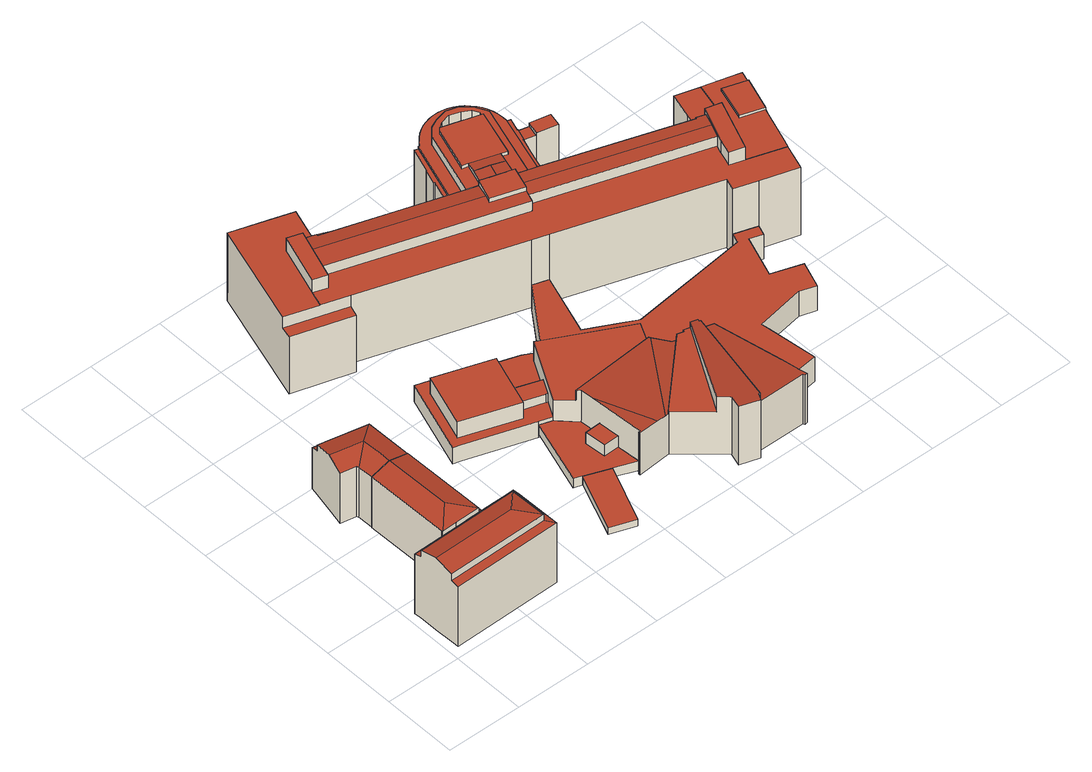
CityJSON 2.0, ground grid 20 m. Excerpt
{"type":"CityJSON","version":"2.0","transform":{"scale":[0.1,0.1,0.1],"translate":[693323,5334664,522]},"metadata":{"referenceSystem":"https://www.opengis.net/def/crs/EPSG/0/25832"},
"CityObjects":{
"building1":{"type":"Building","attributes":{"Gemeindeschluessel":"09162000","HoeheDach":"547.320","HoeheGrund":"525.330","Methode":"2000","NiedrigsteTraufeDesGebaeudes":"537.450","Geometrietyp2DReferenz":"3000","function":"31001_9998","roofType":"3200","measuredHeight":21.99,"storeysAboveGround":5},"geometry":[{"type":"MultiSurface","lod":"2","boundaries":[[[0,1,2,3,4]],[[5,6,7,8]],[[9,10,5,11]],[[12,13,14,15,16,17]],[[3,2,18,19]],[[15,14,11,20,16]],[[11,5,8,20]],[[21,18,2,1]],[[16,20,8,7,22,23,24,25,26,27,28,17]],[[23,22,10,9]],[[25,24,29,30]],[[19,31,4,3]],[[9,32,33,4,31,29,24,23]],[[13,34,35,36,32,37,38,14]],[[14,38,37,32,9,11]],[[6,10,22,7]],[[33,32,36,39,0,4]],[[35,34,13,12,17,28,27,26,25,30,40,21,1,0,39,36]],[[5,10,6]],[[29,31,19,18,21,40,30]]],"semantics":{"surfaces":[{"type":"WallSurface"},{"type":"RoofSurface"},{"type":"GroundSurface"}],"values":[0,1,0,0,1,1,0,0,0,0,0,0,1,0,1,1,0,2,1,0]}}]},
"building2":{"type":"Building","attributes":{"Gemeindeschluessel":"09162000","HoeheDach":"541.734","HoeheGrund":"524.830","Methode":"2000","NiedrigsteTraufeDesGebaeudes":"537.590","Geometrietyp2DReferenz":"3000","function":"31001_9998","roofType":"3200","measuredHeight":16.9,"storeysAboveGround":4},"geometry":[{"type":"MultiSurface","lod":"2","boundaries":[[[41,42,43,44,45]],[[46,47,41,45]],[[48,49,50,51,47,46,52]],[[53,44,43,54]],[[55,56,57,58]],[[59,60,56,55]],[[58,57,61,62]],[[52,46,45,63]],[[64,65,50,49]],[[47,66,42,41]],[[67,66,47,51]],[[62,61,68,69]],[[69,68,65,64]],[[50,65,68,61,57,56,60,67,51]],[[42,66,67,60,59,70,71,54,43]],[[63,45,44,53]],[[55,58,62,69,64,49,48,52,63,53,54,71,70,59]]],"semantics":{"surfaces":[{"type":"RoofSurface"},{"type":"WallSurface"},{"type":"GroundSurface"}],"values":[0,0,1,1,1,1,1,1,1,0,1,1,1,0,1,1,2]}}]},
"building3":{"type":"Building","attributes":{"Gemeindeschluessel":"09162000","HoeheDach":"541.755","HoeheGrund":"525.090","Methode":"2000","NiedrigsteTraufeDesGebaeudes":"537.566","Geometrietyp2DReferenz":"3000","function":"31001_9998","roofType":"3100","measuredHeight":16.66,"storeysAboveGround":4},"geometry":[{"type":"MultiSurface","lod":"2","boundaries":[[[72,73,74,75]],[[43,76,77,78]],[[79,80,81,82,83,84]],[[85,86,87,88,75,74]],[[89,90,80,91,92,93]],[[94,77,76,95,96,97]],[[98,91,80,79,84,99]],[[82,81,86,85,74,73,83]],[[100,99,84,83,73,72,101,102,103]],[[60,104,81,105,106]],[[107,108,109,110,104,60]],[[97,96,100,103]],[[104,110,86,81]],[[96,95,76,91,98,99,100]],[[93,92,91,76,43]],[[106,105,81,80,90,89]],[[87,86,110,109]],[[111,112,107,60,106,89,93,43,78]],[[109,108,107,112,111,78,77,94,97,103,102,101,72,75,88,87]]],"semantics":{"surfaces":[{"type":"WallSurface"},{"type":"RoofSurface"},{"type":"GroundSurface"}],"values":[0,0,0,0,1,0,1,1,0,1,0,0,1,1,1,0,0,0,2]}}]},
"building4":{"type":"Building","attributes":{"Gemeindeschluessel":"09162000","HoeheDach":"526.168","HoeheGrund":"523.690","Methode":"2000","NiedrigsteTraufeDesGebaeudes":"525.667","Geometrietyp2DReferenz":"3000","function":"51009_1610","roofType":"1000","measuredHeight":2.48},"geometry":[{"type":"MultiSurface","lod":"2","boundaries":[[[113,114,115,116]],[[117,115,114,118]],[[118,119,120,117]],[[119,113,116,120]],[[120,116,115,117]],[[113,119,118,114]]],"semantics":{"surfaces":[{"type":"RoofSurface"},{"type":"WallSurface"},{"type":"GroundSurface"}],"values":[0,1,2,1,1,1]}}]},
"building5":{"type":"Building","attributes":{"Gemeindeschluessel":"09162000","HoeheDach":"529.681","HoeheGrund":"523.490","Methode":"9999","NiedrigsteTraufeDesGebaeudes":"526.280","Geometrietyp2DReferenz":"3000","function":"31001_3051","roofType":"1000","measuredHeight":6.19,"storeysAboveGround":1},"geometry":[{"type":"MultiSurface","lod":"2","boundaries":[[[121,122,123,124]],[[125,126,127,128,129,121,124,130,131,132,133]],[[134,135,136,137,138,139,140]],[[128,141,142,129]],[[139,132,131,140]],[[129,142,122,121]],[[135,127,126,136]],[[138,133,132,139]],[[134,130,124,123,141,128,127,135]],[[140,131,130,134]],[[142,141,123,122]],[[137,125,133,138]],[[136,126,125,137]]],"semantics":{"surfaces":[{"type":"WallSurface"},{"type":"RoofSurface"},{"type":"GroundSurface"}],"values":[0,1,2,0,0,0,0,0,0,0,1,0,0]}}]},
"building6":{"type":"Building","attributes":{"Gemeindeschluessel":"09162000","HoeheDach":"541.008","HoeheGrund":"523.010","Methode":"2000","NiedrigsteTraufeDesGebaeudes":"532.670","Geometrietyp2DReferenz":"3000","function":"31001_3051","roofType":"1000","measuredHeight":18,"storeysAboveGround":2},"geometry":[{"type":"MultiSurface","lod":"2","boundaries":[[[143,144,145,146]],[[147,146,145,148,149,150,151]],[[152,153,154,155]],[[156,157,158,159,160,161,162]],[[163,148,145,144,164,165,166]],[[167,162,161,168]],[[169,170,171,172]],[[173,156,162,167,174,175,176,177]],[[178,179,180,181]],[[182,183,171,170,154,153,184,185]],[[186,166,165,187]],[[188,189,181,180,190,191]],[[192,193,182,185,194,195]],[[180,179,176,175,190]],[[157,196,197,158]],[[198,199,195,194,200,201,202,197,196,203]],[[167,168,151,150,174]],[[155,154,170,169]],[[184,200,194,185]],[[204,147,151,168,161,160]],[[152,205,201,200,184,153]],[[206,202,201,205]],[[192,195,199,207]],[[191,190,175,174,150,149,208]],[[187,165,164,209]],[[163,208,149,148]],[[203,210,211,198]],[[192,207,211,210,173,177,178,181,189,188,186,187,209,143,146,147,204,212,206,205,152,155,169,172,213,193]],[[173,210,203,196,157,156]],[[186,188,191,208,163,166]],[[213,183,182,193]],[[206,212,159,158,197,202]],[[198,211,207,199]],[[177,176,179,178]],[[209,164,144,143]],[[172,171,183,213]],[[204,160,159,212]]],"semantics":{"surfaces":[{"type":"WallSurface"},{"type":"RoofSurface"},{"type":"GroundSurface"}],"values":[0,0,0,1,1,0,0,0,0,1,0,0,0,1,0,1,1,0,0,0,0,0,0,1,0,0,0,2,0,0,0,0,0,0,0,0,0]}}]},
"building7":{"type":"Building","attributes":{"Gemeindeschluessel":"09162000","HoeheDach":"532.270","HoeheGrund":"522.490","Methode":"2000","NiedrigsteTraufeDesGebaeudes":"526.810","Geometrietyp2DReferenz":"3000","function":"31001_3051","roofType":"1000","measuredHeight":9.78,"storeysAboveGround":1},"geometry":[{"type":"MultiSurface","lod":"2","boundaries":[[[214,215,216,217]],[[218,219,220,221]],[[222,223,224,225]],[[226,227,228,229,230,231]],[[232,233,234,235]],[[236,237,238,239,240,241,242,243,244,245,246,247,248,224,223]],[[221,220,249,250]],[[248,247,251,252,253,254,255,225,224]],[[256,241,240,257]],[[258,259,226,231]],[[260,239,238,261]],[[262,263,264,265]],[[243,266,267,244]],[[268,269,270,271,272,273]],[[274,275,276,277]],[[278,219,218,279,229,228]],[[217,216,280,281]],[[260,282,283,284,285,286,277,276,287,288,257,240,239]],[[289,290,291,292]],[[250,249,293,294]],[[295,287,276,275,296]],[[297,298,299,300]],[[301,302,303,298,297,286,285]],[[292,291,304,305]],[[306,307,308,309,310,311,312,313,314,315,303,302]],[[244,267,316,245]],[[294,293,233,232]],[[317,318,319,320]],[[266,321,322,323,316,267]],[[324,325,290,289]],[[265,264,326,327]],[[328,327,326,329,330,331]],[[332,333,334,259,258,335,336,337,305,304]],[[241,295,296,242]],[[338,263,262,339,320,319]],[[300,299,325,324,340,253,252]],[[235,234,318,317]],[[303,315,314,313,312,311,341,342,272,271,270,280,216,215,330,329,326,264,263,338,319,318,234,233,293,249,220,219,278,228,227,226,259,334,333,332,304,291,290,325,299,298]],[[331,330,215,214]],[[288,287,295,241,256]],[[343,344,261,238,237,236,223,222]],[[257,288,256]],[[221,250,294,232,235,317,320,339,262,265,327,328,331,214,217,281,269,268,273,345,346,310,309,308,307,306,302,301,285,284,283,282,260,261,344,343,222,225,255,254,253,340,324,289,292,305,337,336,335,258,231,230,229,279,218]],[[273,272,342,345]],[[277,286,297,300,252,251,347,274]],[[342,341,311,310,346,345]],[[281,280,270,269]],[[245,316,323,246]],[[243,242,296,275,274,347,251,247,246,323,322,321,266]]],"semantics":{"surfaces":[{"type":"WallSurface"},{"type":"RoofSurface"},{"type":"GroundSurface"}],"values":[0,0,0,0,0,1,0,0,0,0,0,0,0,0,0,0,0,0,0,0,1,0,0,0,0,0,0,0,1,0,0,0,0,0,0,0,0,1,0,0,0,1,2,0,1,0,0,0,0]}}]},
"building8":{"type":"Building","attributes":{"Gemeindeschluessel":"09162000","HoeheDach":"548.430","HoeheGrund":"523.100","Methode":"2000","NiedrigsteTraufeDesGebaeudes":"527.110","Geometrietyp2DReferenz":"3000","function":"31001_3051","roofType":"1000","measuredHeight":25.33,"storeysAboveGround":3},"geometry":[{"type":"MultiSurface","lod":"2","boundaries":[[[348,349,350,351]],[[352,353,354,355,356]],[[357,358,359,360]],[[361,362,363,364]],[[365,366,367,368,369,370]],[[371,372,373]],[[355,374,375]],[[376,377,378,379]],[[380,381,382,383]],[[384,385,386,387]],[[388,389,390,391,392,393,394]],[[395,396,397,398]],[[399,400,401,402]],[[403,404,405,406,352,356,407,408,409,410,411,349,348]],[[412,351,350,413,414,415]],[[383,382,416,417]],[[411,418,419,420,421,422,423,424,405,404,425,426,427,428,429,430,431,432,433,378,377,386,385,434,435,436,437,438,359,358,439,416,382,381,440,370,369,413,350,349]],[[441,442,443,444,445,446]],[[421,447,448,422]],[[449,450,451,452,371,373]],[[420,453,447,421]],[[454,455,456,457]],[[458,436,435,459]],[[419,460,453,420]],[[461,462,463,464]],[[465,466,428,427,467,468]],[[391,469,470,471,472,473,474,452,451,475,476,477,446,445,392]],[[457,456,478,479]],[[480,481,362,361]],[[482,483,484,485,426,425]],[[399,464,463,486,487,488,489,400]],[[490,491,492,493]],[[407,375,374,408]],[[414,368,367,394,393,444,443,415]],[[411,410,494,418]],[[414,413,369,368]],[[422,448,495,423]],[[496,409,408,374,497]],[[371,452,474,372]],[[498,470,469,499]],[[467,427,426,485]],[[500,433,432,501]],[[502,471,470,498]],[[503,440,381,380]],[[482,425,404,403]],[[412,415,443,442]],[[417,416,439,504]],[[465,468,505,506]],[[507,477,476,508]],[[493,492,354,353]],[[463,462,397,396,509,510,511,486]],[[512,506,505,513,514,515,511,510]],[[402,401,516,517]],[[484,516,401,400,489,513,505,468,467,485]],[[518,430,429,519]],[[497,354,492,491,363,362,481]],[[520,521,522,508,476,475]],[[523,524,454,457,479,525,526]],[[487,515,514,488]],[[388,394,367,366]],[[423,495,527,424]],[[528,434,385,384]],[[529,473,472,530]],[[512,510,509,531]],[[532,533,522,521]],[[355,354,497,374]],[[533,507,508,522]],[[496,497,481,480]],[[501,432,431,534]],[[535,437,436,458]],[[524,536,455,454]],[[387,386,377,376]],[[360,359,438,537]],[[499,469,391,390]],[[532,441,446,477,507,533]],[[537,438,437,535]],[[496,480,361,364,538,478,456,455,536,490,493,353,352,406,527,495,448,447,453,460,494,410,409]],[[379,378,433,500]],[[459,435,434,528]],[[365,370,440,503]],[[399,402,517,483,482,403,348,351,412,442,441,532,521,520,450,449,529,530,502,498,499,390,389,388,366,365,503,380,383,417,504,357,360,537,535,458,459,528,384,387,376,379,500,501,534,518,519,466,465,506,512,531,395,398,461,464]],[[525,538,364,526]],[[529,449,373,372,474,473]],[[520,475,451,450]],[[356,355,375,407]],[[519,429,428,466]],[[445,444,393,392]],[[530,472,471,502]],[[418,494,460,419]],[[534,431,430,518]],[[487,486,511,515]],[[514,513,489,488]],[[523,490,536,524]],[[424,527,406,405]],[[504,439,358,357]],[[531,509,396,395]],[[517,516,484,483]],[[398,397,462,461]],[[479,478,538,525]],[[526,364,363,491,490,523]]],"semantics":{"surfaces":[{"type":"WallSurface"},{"type":"RoofSurface"},{"type":"GroundSurface"}],"values":[0,0,0,0,0,1,0,0,0,0,0,0,0,0,0,0,1,0,0,0,0,0,0,0,0,0,1,0,0,0,0,0,1,1,0,0,0,0,0,0,0,0,0,0,0,0,0,0,0,0,1,0,0,1,0,1,0,1,1,0,0,0,0,0,0,1,1,0,0,0,0,0,0,0,0,0,1,0,0,0,2,0,0,0,1,0,0,0,0,0,0,0,0,0,0,0,0,0,0,0]}}]},
"building9":{"type":"Building","attributes":{"name":"TUM Klinikum Rechts der Isar","Gemeindeschluessel":"09162000","HoeheDach":"548.390","HoeheGrund":"523.110","Methode":"2000","NiedrigsteTraufeDesGebaeudes":"540.530","Geometrietyp2DReferenz":"3000","function":"31001_3051","roofType":"1000","measuredHeight":25.28,"storeysAboveGround":5},"geometry":[{"type":"MultiSurface","lod":"2","boundaries":[[[539,540,541,542]],[[543,544,545,546,547,548,549,550,551]],[[552,553,554,555]],[[552,555,556,557,558,559,560,561,562]],[[563,564,565,566,567]],[[568,569,570,571]],[[543,572,573,544]],[[574,575,576,577]],[[578,579,580,581]],[[578,582,583,584,585,569,568,579]],[[586,587,588,589,590]],[[591,551,550,592,593,594,595,596,597]],[[561,560,547,546]],[[598,599,600,549,548,601,602,603]],[[550,549,600,592]],[[604,553,552,562]],[[590,589,605,606]],[[569,585,607,570]],[[557,608,609,558]],[[545,544,573,610]],[[541,575,574,542]],[[598,532,521,611,599]],[[612,595,594,449]],[[591,572,543,551]],[[613,566,565,614,597,596]],[[559,615,601,548,547,560]],[[616,617,618,619,620,621]],[[622,623,583,582]],[[624,625,540,539]],[[626,580,579,568,571,627,584,583,623,605,589,628]],[[609,608,602,601,615]],[[403,629,618,617]],[[616,621,630,631]],[[622,632,633,606,605,623]],[[599,611,450,593,592,600]],[[613,634,567,566]],[[635,636,637,638]],[[635,581,580,626,639,636]],[[403,348,603,602,608,557,556,629]],[[620,619,640,641]],[[578,581,635,638,624,539,542,574,577,564,563,642,612,449,450,611,521,532,348,403,617,616,631,632,622,582]],[[449,594,593,450]],[[638,637,625,624]],[[643,644,645,646]],[[554,640,619,618,629,556,555]],[[532,598,603,348]],[[645,644,647,588,587]],[[559,558,609,615]],[[641,586,590,606,633,630,621,620]],[[577,576,565,564]],[[627,607,585,584]],[[589,588,647,628]],[[612,642,634,613,596,595]],[[631,630,633,632]],[[643,639,626,628,647,644]],[[645,587,586,641,640,554,553,604,646]],[[571,570,607,627]],[[591,597,614,610,573,572]],[[563,567,634,642]],[[541,540,625,637,636,639,643,646,604,562,561,546,545,610,614,565,576,575]]],"semantics":{"surfaces":[{"type":"WallSurface"},{"type":"RoofSurface"},{"type":"GroundSurface"}],"values":[0,0,1,0,0,0,1,0,0,0,0,1,0,1,0,0,0,1,1,0,0,0,0,0,0,1,0,0,0,1,0,0,0,0,0,1,0,0,0,0,2,0,0,0,1,0,1,0,1,0,0,0,0,0,0,0,0,0,0,1]}}]}
},
"vertices":[
[241,150,33],[240,183,33],[240,183,154],[241,150,154],[241,150,215],[278,32,240],[227,80,253],[6,76,253],[7,27,240],[275,130,221],[275,130,240],[278,32,221],[278,12,33],[299,12,33],[299,12,215],[278,12,215],[8,7,215],[8,7,33],[158,182,154],[159,149,154],[7,27,221],[158,182,33],[5,125,240],[5,125,221],[4,145,215],[4,145,33],[5,125,33],[6,76,33],[7,27,33],[159,148,215],[159,148,33],[159,149,215],[295,151,215],[275,150,215],[298,33,33],[296,131,33],[295,151,33],[296,131,215],[298,33,215],[275,150,33],[159,149,33],
[169,235,197],[166,410,197],[113,408,183],[117,186,183],[117,181,183],[158,182,183],[224,183,183],[224,183,28],[240,183,28],[240,183,156],[224,183,163],[158,182,28],[117,186,28],[113,408,28],[238,331,28],[238,331,156],[231,331,159],[231,331,28],[237,411,28],[237,411,156],[232,264,159],[232,264,28],[117,181,28],[241,183,28],[241,183,156],[220,411,183],[220,411,163],[240,264,156],[240,264,28],[220,411,28],[166,410,28],
[94,582,31],[94,582,156],[212,557,156],[212,557,31],[112,449,183],[112,449,31],[113,408,31],[109,557,183],[217,534,183],[217,534,164],[109,557,164],[90,561,164],[90,561,183],[216,557,156],[234,553,156],[234,553,31],[216,557,31],[219,411,183],[219,426,183],[164,492,198],[165,438,198],[166,410,198],[111,450,31],[111,450,183],[109,453,184],[109,453,31],[110,503,198],[79,509,198],[69,461,184],[90,561,31],[79,509,31],[69,461,31],[234,530,156],[219,426,164],[219,411,164],[237,411,31],[234,530,31],[234,531,31],[234,531,156],[166,410,31],[219,411,31],
[551,212,42],[491,60,37],[556,37,37],[616,187,42],[556,37,17],[491,60,17],[551,212,17],[616,187,17],
[622,282,43],[622,282,77],[664,284,77],[664,284,43],[551,212,43],[616,187,43],[673,165,43],[668,228,43],[627,226,43],[659,339,43],[616,382,43],[584,393,43],[530,220,43],[659,339,15],[673,165,15],[616,187,15],[551,212,15],[530,220,15],[584,393,15],[616,382,15],[668,228,77],[627,226,77],
[913,432,10],[913,432,107],[888,380,107],[888,380,10],[918,333,10],[890,378,107],[890,378,121],[892,374,121],[918,333,122],[1015,304,10],[1015,304,135],[1038,110,154],[1038,110,10],[758,164,140],[835,94,140],[964,326,140],[948,331,140],[946,325,140],[929,330,140],[756,164,140],[651,347,107],[718,536,107],[703,544,107],[616,382,107],[756,164,134],[929,330,122],[1043,61,10],[1043,61,158],[1047,36,161],[1047,36,10],[758,164,10],[748,163,134],[723,161,136],[669,156,139],[669,156,10],[668,161,10],[668,161,139],[673,161,139],[673,161,10],[1037,40,161],[1040,35,161],[984,314,134],[913,40,160],[616,382,10],[703,544,10],[659,339,10],[673,165,10],[662,306,139],[659,339,139],[909,40,10],[1037,40,10],[913,40,186],[909,40,186],[835,94,186],[964,326,157],[849,37,190],[899,22,188],[984,314,157],[981,315,157],[982,321,156],[859,72,186],[946,325,10],[981,315,10],[982,321,10],[899,22,10],[651,347,139],[718,536,10],[859,72,10],[849,37,10],[948,331,10],[1040,35,10],
[981,315,5],[981,315,81],[982,321,81],[982,321,5],[1322,505,5],[1322,505,81],[1313,479,81],[1313,479,5],[390,456,5],[390,456,54],[455,655,54],[455,655,5],[1255,499,81],[1256,501,81],[1263,524,81],[1263,524,5],[1256,501,5],[1255,499,5],[1319,353,5],[1319,353,81],[1295,283,81],[1295,283,5],[410,450,54],[558,401,54],[584,393,54],[616,382,54],[639,424,54],[633,426,54],[573,446,54],[565,422,54],[418,472,54],[464,612,54],[611,562,54],[623,599,54],[476,648,54],[1279,490,81],[1279,490,5],[623,599,48],[695,575,48],[695,575,5],[623,599,5],[476,648,5],[633,426,48],[639,424,48],[941,460,5],[941,460,81],[616,382,5],[584,393,5],[1146,123,5],[1146,123,81],[1088,116,81],[1088,116,5],[565,422,103],[418,472,103],[924,332,5],[946,325,5],[946,325,81],[924,332,81],[918,333,81],[918,333,5],[587,489,48],[587,489,79],[660,464,79],[660,464,48],[1314,508,81],[1314,508,5],[948,331,81],[948,331,5],[639,424,5],[640,427,5],[660,464,5],[703,544,5],[703,544,48],[640,427,79],[640,427,48],[833,697,5],[833,697,81],[873,684,81],[873,684,5],[1241,380,81],[1241,380,5],[633,426,79],[573,446,79],[708,541,48],[708,541,81],[719,562,81],[719,562,48],[708,541,5],[718,536,5],[718,536,81],[821,523,81],[821,523,5],[775,505,5],[811,486,5],[870,454,5],[911,433,5],[913,432,5],[913,432,81],[911,433,81],[870,454,81],[811,486,81],[775,505,81],[464,612,103],[1253,297,5],[1253,297,81],[1126,275,81],[1126,275,5],[573,446,103],[587,489,103],[611,562,103],[732,555,5],[732,555,81],[1038,110,81],[1038,110,5],[1016,294,5],[1016,294,81],[1015,304,81],[1015,304,5],[823,522,81],[904,479,81],[936,462,81],[936,462,5],[904,479,5],[823,522,5],[1129,255,81],[1129,255,5],[719,562,5],[911,428,81],[888,380,81],[410,450,5],[558,401,5],[888,380,5],[911,428,5],[611,562,48],
[781,893,11],[781,893,222],[786,910,222],[786,910,11],[915,852,249],[933,911,249],[933,911,258],[924,884,261],[915,852,261],[900,1118,11],[900,1118,222],[912,1121,222],[912,1121,11],[880,1050,249],[880,1050,258],[887,1058,258],[887,1058,249],[841,1072,11],[828,1075,11],[828,1075,215],[837,1073,215],[837,1073,222],[841,1072,222],[491,1107,51],[447,1127,51],[446,1122,51],[851,907,261],[888,895,264],[1005,1091,11],[1005,1091,222],[1014,1081,222],[1014,1081,11],[857,1092,11],[857,1092,222],[866,1100,222],[866,1100,11],[986,1107,11],[986,1107,222],[996,1100,222],[996,1100,11],[807,1010,11],[749,1035,11],[677,1066,11],[677,1066,71],[806,1011,71],[806,1011,215],[807,1010,215],[1118,955,11],[1118,955,223],[1110,920,223],[1110,920,11],[1025,941,11],[1025,941,217],[1025,940,217],[1025,940,11],[980,832,11],[980,832,222],[949,841,222],[949,841,249],[878,863,264],[841,875,261],[841,875,249],[808,885,249],[808,885,222],[776,914,11],[785,911,222],[785,911,215],[776,914,215],[877,1108,222],[877,1108,11],[863,1057,222],[881,1077,222],[904,1088,222],[936,1095,222],[966,1086,222],[991,1063,222],[1007,1032,222],[984,846,222],[986,845,222],[1035,1009,222],[1034,1009,222],[1034,1022,222],[1033,1035,222],[1030,1047,222],[1026,1059,222],[1021,1070,222],[974,1113,222],[962,1118,222],[950,1121,222],[938,1123,222],[925,1123,222],[888,1114,222],[848,1082,222],[725,1003,11],[795,971,11],[795,971,215],[793,972,215],[793,972,72],[725,1003,72],[936,1095,249],[966,1086,249],[446,1122,11],[508,1102,11],[508,1102,72],[491,1107,72],[904,1088,249],[979,1058,222],[979,1058,249],[960,1070,249],[960,1070,222],[950,1121,11],[962,1118,11],[881,1077,249],[1057,932,11],[1057,932,223],[1058,934,223],[1058,934,11],[1046,1005,11],[1034,1009,11],[1035,1009,217],[1046,1005,217],[687,1091,69],[544,1153,70],[534,1128,71],[464,1158,71],[459,1160,71],[447,1127,72],[579,1069,72],[579,1068,72],[724,1002,72],[932,1079,249],[932,1079,222],[844,938,249],[844,938,258],[984,846,11],[994,842,11],[994,842,217],[986,845,217],[1056,934,223],[1056,934,214],[1027,941,214],[1027,941,217],[986,1027,249],[986,1027,258],[949,905,258],[949,905,249],[863,1057,249],[991,1063,249],[860,934,249],[860,934,258],[544,1153,11],[687,1091,11],[1021,1070,11],[1026,1059,11],[534,1128,11],[848,1082,11],[888,1114,11],[1035,972,217],[1035,972,11],[724,1002,51],[579,1068,51],[1065,967,223],[1065,965,223],[1064,965,223],[1065,965,11],[1037,972,217],[1037,972,214],[1064,965,214],[1013,902,217],[1013,902,11],[1033,1035,11],[1034,1022,11],[579,1069,11],[542,971,11],[542,971,51],[986,1027,222],[989,1042,222],[906,1073,222],[887,1058,222],[1007,1032,249],[974,1113,11],[459,1160,11],[464,1158,11],[1065,967,11],[668,930,11],[668,930,51],[1030,1047,11],[938,1123,11],[989,1042,249],[925,1123,11],[906,1073,249],
[1263,524,11],[1263,524,219],[1273,555,219],[1273,555,11],[449,1013,258],[405,879,258],[405,879,219],[418,916,219],[418,916,249],[433,965,254],[447,1006,249],[447,1006,218],[449,1013,218],[899,783,249],[1326,645,249],[1339,678,251],[910,817,251],[921,850,249],[921,850,264],[902,792,264],[902,792,252],[893,763,249],[893,763,219],[899,783,219],[417,801,11],[426,829,11],[426,829,219],[426,829,185],[417,801,185],[1478,659,220],[1478,659,227],[1418,678,227],[1418,678,220],[412,1025,258],[369,891,258],[872,684,11],[872,684,219],[833,697,219],[833,697,11],[1472,641,11],[1472,641,220],[1446,561,220],[1446,561,11],[1516,778,11],[1516,778,220],[1506,746,220],[1506,746,227],[1356,721,219],[1356,721,258],[1396,710,258],[1396,710,220],[1396,710,219],[412,1025,218],[475,997,218],[508,1102,218],[446,1122,218],[354,1152,218],[272,878,218],[356,851,218],[668,930,249],[474,992,249],[475,997,248],[825,838,254],[838,876,249],[781,893,249],[1326,645,219],[1419,805,220],[1419,805,219],[1444,766,227],[838,876,264],[819,819,264],[369,891,219],[474,992,11],[354,1152,11],[272,878,185],[356,851,219],[819,819,252],[1339,757,11],[1328,716,11],[1328,716,249],[1329,720,249],[1329,720,219],[1339,757,219],[1513,779,11],[1513,779,220],[1322,505,11],[1322,505,219],[1439,542,220],[1444,766,220],[1343,573,220],[980,832,249],[1357,823,219],[1357,823,11],[1413,807,11],[1413,807,219],[263,848,185],[1423,491,11],[1423,491,219],[1418,476,219],[1418,476,11],[1439,542,219],[1352,712,249],[1352,712,219],[263,848,11],[1306,585,219],[1306,585,258],[1318,625,258],[1318,625,219],[1343,573,258]
]}
